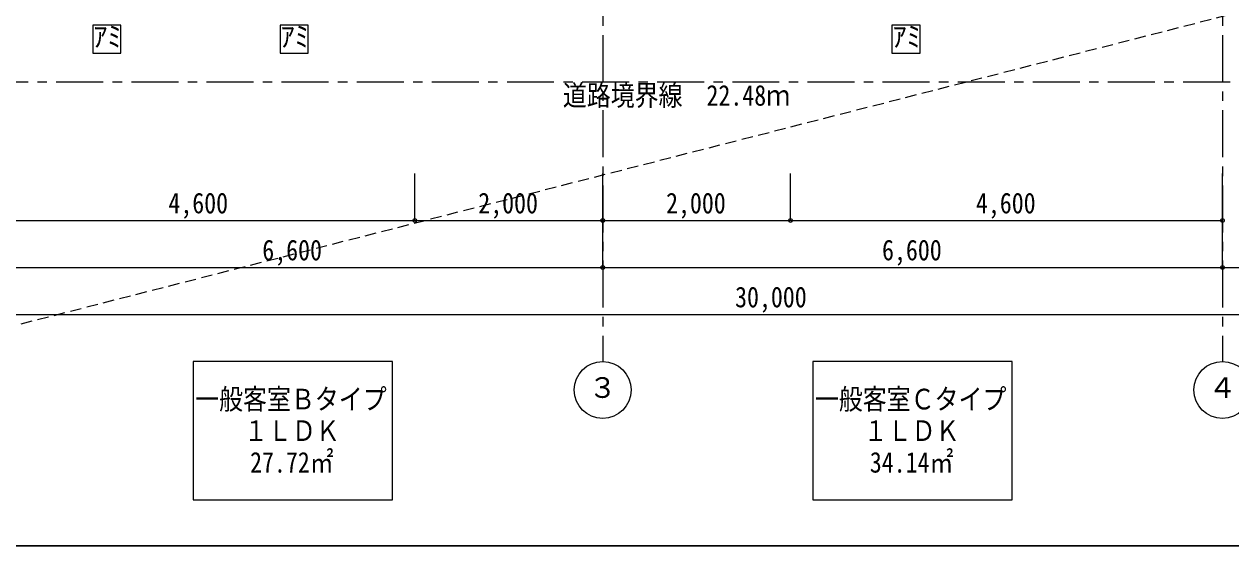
# Model space of a CAD drawing. Units: millimetres at full size; some dimension numbers follow another scale. Extents: x -443943 to 462275, y -43546 to 79452.
# Drawn here: x -9355 to 3496, y -21031 to -15478 of the extents above; entities that cross this region are included whole.
import ezdxf
from ezdxf.enums import TextEntityAlignment as Align

# ---------------------------------------------------------------- set-up
doc = ezdxf.new("R2010")
doc.units = ezdxf.units.MM
doc.header["$LTSCALE"] = 100
doc.header["$PDMODE"] = 32
doc.header["$PDSIZE"] = 40
doc.linetypes.add('CHAIN1', pattern=[8, 5, -1, 1, -1])
doc.linetypes.add('DASHED1', pattern=[1.8, 1.2, -0.6])
for name, color, linetype, lineweight in [('4-1_通り芯', 4, 'Continuous', 9), ('4-4_寸法', 7, 'Continuous', 15), ('4-5_文字', 7, 'Continuous', 15), ('4-B_E-PANL', 1, 'Continuous', 18), ('4-F__', 4, 'Continuous', 9)]:
    doc.layers.add(name, color=color, linetype=linetype, lineweight=lineweight)
doc.styles.add('ＭＳ ゴシック', font='')
doc.styles.get('ＭＳ ゴシック').set_extended_font_data('MS Gothic')

msp = doc.modelspace()

# ---------------------------------------------------------------- linework, layer by layer
at = {"layer": '4-1_通り芯', "linetype": 'CHAIN1'}
for p, q in [((-3194.2, -3594.4), (-3194.2, -19068.1)), ((3405.8, -3594.4), (3405.8, -19068.1))]:
    msp.add_line(p, q, dxfattribs=at)
at = {"layer": '4-1_通り芯', "linetype": 'DASHED1'}
msp.add_line((-18628.4, -21030.8), (22445.6, -10524.5), dxfattribs=at)
at = {"layer": '4-1_通り芯', "color": 5, "lineweight": 30}
msp.add_line((28642.2, -21030.8), (-26657.8, -21030.8), dxfattribs=at)
at = {"layer": '4-1_通り芯', "color": 7, "lineweight": 15}
for centre in [(-3194.2, -19371.9), (3405.8, -19371.9)]:
    msp.add_circle(centre, 303.8, dxfattribs=at)
at = {"layer": '4-4_寸法'}
for p, q in [((-5194.2, -17568.1), (-5194.2, -17068.1)), ((-3194.2, -18068.1), (-3194.2, -17068.1)), ((-1194.2, -17568.1), (-1194.2, -17068.1)), ((3405.8, -18068.1), (3405.8, -17068.1)), ((-16394.2, -17568.1), (3405.8, -17568.1)), ((-16394.2, -18068.1), (13605.8, -18068.1)), ((-16394.2, -18568.1), (13605.8, -18568.1))]:
    msp.add_line(p, q, dxfattribs=at)
for p in [(-5194.2, -17568.1), (-3194.2, -17568.1), (-1194.2, -17568.1), (3405.8, -17568.1), (-3194.2, -18068.1), (3405.8, -18068.1)]:
    msp.add_point(p, dxfattribs=at)
at = {"layer": '4-5_文字', "color": 2}
for p, q in [((-5432.4, -19068.1), (-7555.9, -19068.1)), ((-7555.9, -19068.1), (-7555.9, -20542.3)), ((-5432.4, -20542.3), (-5432.4, -19068.1)), ((1167.6, -19068.1), (-955.9, -19068.1)), ((-955.9, -19068.1), (-955.9, -20542.3)), ((1167.6, -20542.3), (1167.6, -19068.1)), ((-7555.9, -20542.3), (-5432.4, -20542.3)), ((-955.9, -20542.3), (1167.6, -20542.3))]:
    msp.add_line(p, q, dxfattribs=at)
at = {"layer": '4-B_E-PANL'}
for p, q in [((-8624.6, -15488.1), (-8624.6, -15788.1)), ((-8324.6, -15488.1), (-8624.6, -15488.1)), ((-8324.6, -15788.1), (-8324.6, -15488.1)), ((-6629.6, -15488.1), (-6629.6, -15788.1)), ((-6329.6, -15488.1), (-6629.6, -15488.1)), ((-6329.6, -15788.1), (-6329.6, -15488.1)), ((-113.3, -15488.1), (-113.3, -15788.1)), ((186.7, -15488.1), (-113.3, -15488.1)), ((186.7, -15788.1), (186.7, -15488.1)), ((-8624.6, -15788.1), (-8324.6, -15788.1)), ((-6629.6, -15788.1), (-6329.6, -15788.1)), ((-113.3, -15788.1), (186.7, -15788.1))]:
    msp.add_line(p, q, dxfattribs=at)
at = {"layer": '4-F__', "linetype": 'CHAIN1'}
msp.add_lwpolyline([(-17012.9, -16091.6), (5475.6, -16091.5), (16549.4, -16046.1)], dxfattribs=at)

# ---------------------------------------------------------------- texts
at = {"layer": '4-1_通り芯', "color": 7, "style": 'ＭＳ ゴシック'}
for s, p in [('３', (-3344.2, -19521.9)), ('４', (3255.8, -19521.9))]:
    msp.add_text(s, height=219.9, dxfattribs=at).set_placement(p, align=Align.BOTTOM_LEFT)
at = {"layer": '4-4_寸法', "style": 'ＭＳ ゴシック', "width": 0.85}
for s, p in [('4,600', (-7819.2, -17558.1)), ('2,000', (-4519.2, -17558.1)), ('2,000', (-2519.2, -17558.1)), ('4,600', (780.8, -17558.1)), ('6,600', (-6819.2, -18058.1)), ('6,600', (-219.2, -18058.1)), ('30,000', (-1784.2, -18558.1))]:
    msp.add_text(s, height=219.9, dxfattribs=at).set_placement(p, align=Align.BOTTOM_LEFT)
at = {"layer": '4-5_文字', "style": 'ＭＳ ゴシック', "width": 0.85}
for s, p in [('一般客室Ｂタイプ', (-7534.2, -19644.8)), ('一般客室Ｃタイプ', (-934.2, -19644.8)), ('１ＬＤＫ', (-7014.2, -19980.7)), ('１ＬＤＫ', (-414.2, -19980.7)), ('27.72㎡', (-6949.2, -20317.5)), ('34.14㎡', (-349.2, -20317.5))]:
    msp.add_text(s, height=219.9, dxfattribs=at).set_placement(p, align=Align.BOTTOM_LEFT)
at = {"layer": '4-B_E-PANL', "style": 'ＭＳ ゴシック'}
for p in [(-8619.3, -15784.7), (-6624.3, -15784.7), (-108, -15784.7)]:
    msp.add_text('ｱﾐ', height=219.9, dxfattribs=at).set_placement(p, align=Align.BOTTOM_LEFT)
at = {"layer": '4-F__', "color": 7, "style": 'ＭＳ ゴシック', "width": 0.85}
msp.add_text('道路境界線\u300022.48ｍ', height=219.9, dxfattribs=at).set_placement((-3618.3, -16411.8), align=Align.BOTTOM_LEFT)

doc.saveas('drawing.dxf')
